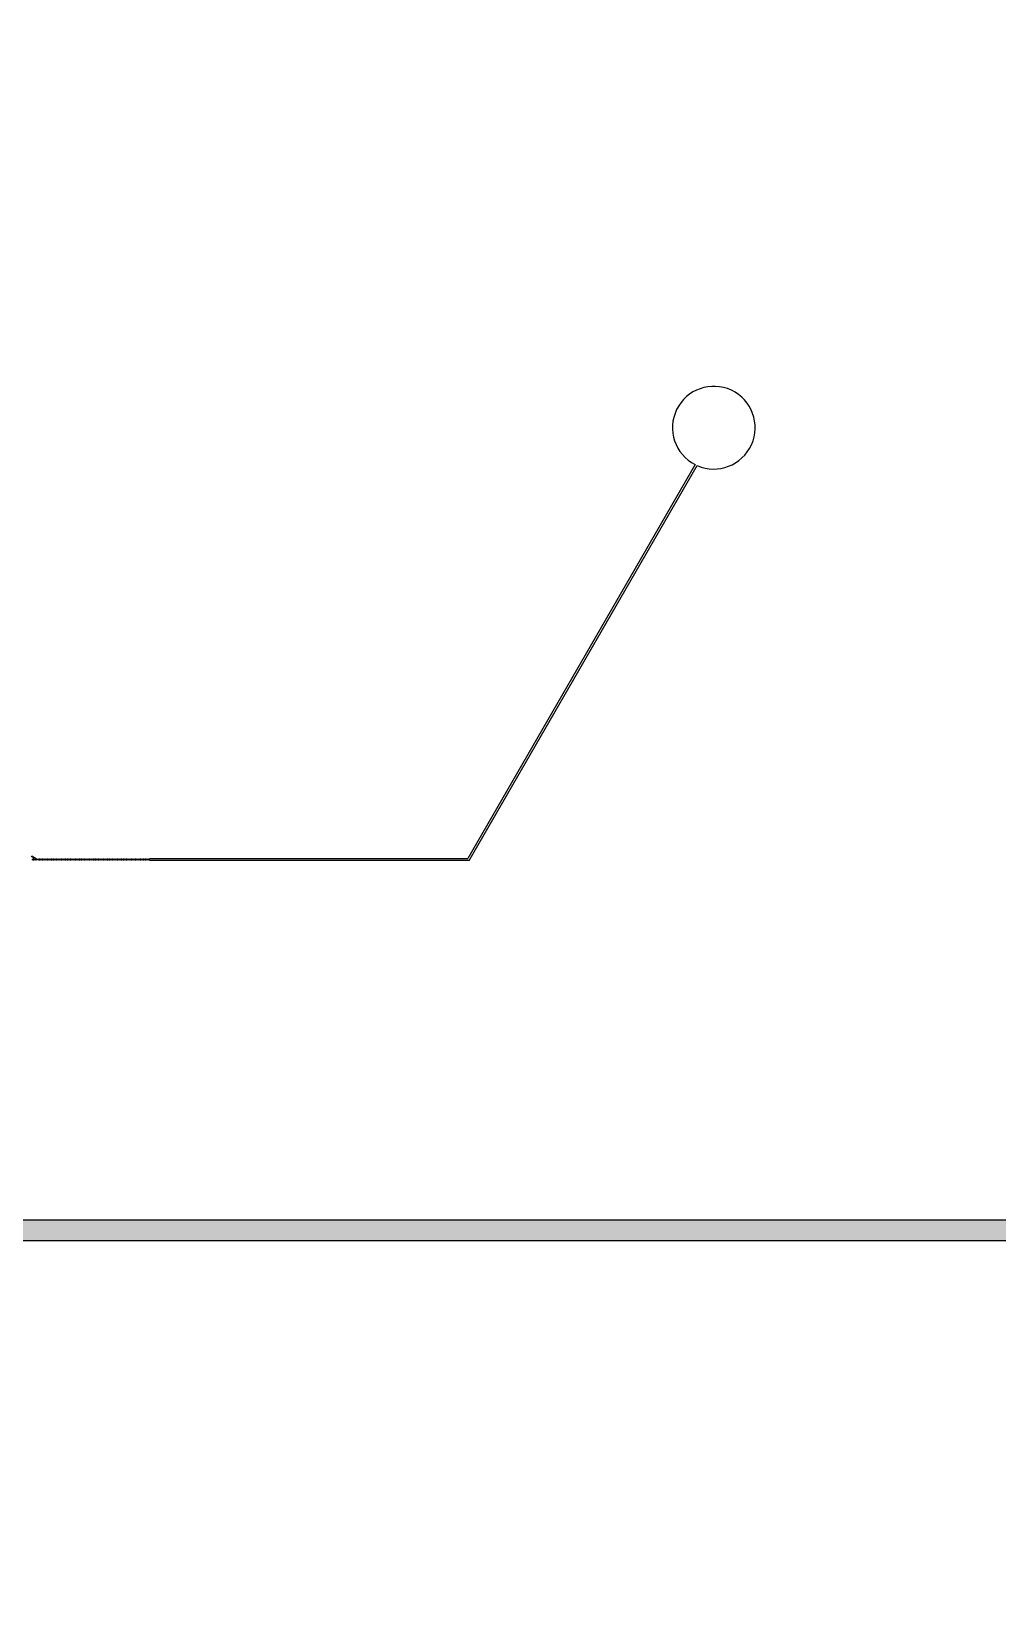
# Model space of a CAD drawing. Header units: inches. Extents: x 0 to 114300, y 0 to 114300.
# Drawn here: x 57030 to 61586, y 54031 to 61437 of the extents above; entities that cross this region are included whole.
import ezdxf

# ---------------------------------------------------------------- set-up
doc = ezdxf.new("R2010")
doc.units = ezdxf.units.IN
doc.header["$MEASUREMENT"] = 0

msp = doc.modelspace()

# ---------------------------------------------------------------- hatches: boundary and pattern name
h = msp.add_hatch()
h.set_pattern_fill('ANSI31', color=256, scale=100)
h.set_pattern_definition([(45, (-3636.992, -6350), (-8.8388348, 8.8388348), [])])
h.paths.add_polyline_path([(114300, 0), (0, 0), (0, 114300), (114300, 114300)])
edge = h.paths.add_edge_path(flags=16)
edge.add_arc((57150, 57150), 50800, 288.35844, 529.79531, ccw=False)
edge.add_line((73150, 8935.5), (41150, 8935.5))
edge.add_arc((57150, 57150), 50800, 190.20469, 251.64156, ccw=False)
edge.add_arc((57150, 57150), 50800, 169.79531, 190.20469, ccw=False)
h = msp.add_hatch(color=256)
h.dxf.hatch_style = 1
h.paths.add_polyline_path([(29455, 55832.5), (84455, 55832.5), (84455, 55732.5), (29455, 55732.5)])
h.paths.add_polyline_path([(27540, 67494.6), (27440, 67494.6), (27440, 56494.6), (27540, 56494.6)])

# ---------------------------------------------------------------- linework, layer by layer
for p, q in [((57050.8, 57533.8), (57052.3, 57536.4)), ((57050.8, 57533.8), (57054.9, 57534.9)), ((57052.3, 57536.4), (57054.9, 57534.9)), ((57584.9, 57532.9), (57584.9, 57529.9)), ((57587.9, 57532.9), (57584.9, 57532.9)), ((57584.9, 57529.9), (57587.9, 57529.9)), ((57587.9, 57536.4), (59087.9, 57536.4)), ((57587.9, 57536.4), (57587.9, 57532.9)), ((57587.9, 57526.4), (57587.9, 57529.9)), ((59093.7, 57526.4), (57587.9, 57526.4))]:
    msp.add_line(p, q)
for points in [[(60160.4, 59393.9), (59087.9, 57536.4)], [(59093.7, 57526.4), (60169.5, 59389.7)]]:
    msp.add_lwpolyline(points)
for points in [[(57030.1, 57545.8), (57031.6, 57548.4), (57034.2, 57546.9), (57032.7, 57544.3)], [(57035.2, 57542.8), (57036.7, 57545.4), (57039.3, 57543.9), (57037.8, 57541.3)], [(57032.9, 57532.9), (57032.9, 57529.9), (57035.9, 57529.9), (57035.9, 57532.9)], [(57038.9, 57532.9), (57038.9, 57529.9), (57041.9, 57529.9), (57041.9, 57532.9)], [(57040.4, 57539.8), (57041.9, 57542.4), (57044.5, 57540.9), (57043, 57538.3)], [(57044.9, 57532.9), (57044.9, 57529.9), (57047.9, 57529.9), (57047.9, 57532.9)], [(57045.6, 57536.8), (57047.1, 57539.4), (57049.7, 57537.9), (57048.2, 57535.3)], [(57050.9, 57532.9), (57050.9, 57529.9), (57053.9, 57529.9), (57053.9, 57532.9)], [(57056, 57530.8), (57057.5, 57533.4), (57060.1, 57531.9), (57058.6, 57529.3)], [(57062.9, 57532.9), (57062.9, 57529.9), (57065.9, 57529.9), (57065.9, 57532.9)], [(57068.9, 57532.9), (57068.9, 57529.9), (57071.9, 57529.9), (57071.9, 57532.9)], [(57074.9, 57532.9), (57074.9, 57529.9), (57077.9, 57529.9), (57077.9, 57532.9)], [(57080.9, 57532.9), (57080.9, 57529.9), (57083.9, 57529.9), (57083.9, 57532.9)], [(57086.9, 57532.9), (57086.9, 57529.9), (57089.9, 57529.9), (57089.9, 57532.9)], [(57092.9, 57532.9), (57092.9, 57529.9), (57095.9, 57529.9), (57095.9, 57532.9)], [(57098.9, 57532.9), (57098.9, 57529.9), (57101.9, 57529.9), (57101.9, 57532.9)], [(57104.9, 57532.9), (57104.9, 57529.9), (57107.9, 57529.9), (57107.9, 57532.9)], [(57110.9, 57532.9), (57110.9, 57529.9), (57113.9, 57529.9), (57113.9, 57532.9)], [(57116.9, 57532.9), (57116.9, 57529.9), (57119.9, 57529.9), (57119.9, 57532.9)], [(57122.9, 57532.9), (57122.9, 57529.9), (57125.9, 57529.9), (57125.9, 57532.9)], [(57128.9, 57532.9), (57128.9, 57529.9), (57131.9, 57529.9), (57131.9, 57532.9)], [(57134.9, 57532.9), (57134.9, 57529.9), (57137.9, 57529.9), (57137.9, 57532.9)], [(57140.9, 57532.9), (57140.9, 57529.9), (57143.9, 57529.9), (57143.9, 57532.9)], [(57146.9, 57532.9), (57146.9, 57529.9), (57149.9, 57529.9), (57149.9, 57532.9)], [(57152.9, 57532.9), (57152.9, 57529.9), (57155.9, 57529.9), (57155.9, 57532.9)], [(57158.9, 57532.9), (57158.9, 57529.9), (57161.9, 57529.9), (57161.9, 57532.9)], [(57164.9, 57532.9), (57164.9, 57529.9), (57167.9, 57529.9), (57167.9, 57532.9)], [(57170.9, 57532.9), (57170.9, 57529.9), (57173.9, 57529.9), (57173.9, 57532.9)], [(57176.9, 57532.9), (57176.9, 57529.9), (57179.9, 57529.9), (57179.9, 57532.9)], [(57182.9, 57532.9), (57182.9, 57529.9), (57185.9, 57529.9), (57185.9, 57532.9)], [(57188.9, 57532.9), (57188.9, 57529.9), (57191.9, 57529.9), (57191.9, 57532.9)], [(57194.9, 57532.9), (57194.9, 57529.9), (57197.9, 57529.9), (57197.9, 57532.9)], [(57200.9, 57532.9), (57200.9, 57529.9), (57203.9, 57529.9), (57203.9, 57532.9)], [(57206.9, 57532.9), (57206.9, 57529.9), (57209.9, 57529.9), (57209.9, 57532.9)], [(57212.9, 57532.9), (57212.9, 57529.9), (57215.9, 57529.9), (57215.9, 57532.9)], [(57218.9, 57532.9), (57218.9, 57529.9), (57221.9, 57529.9), (57221.9, 57532.9)], [(57224.9, 57532.9), (57224.9, 57529.9), (57227.9, 57529.9), (57227.9, 57532.9)], [(57230.9, 57532.9), (57230.9, 57529.9), (57233.9, 57529.9), (57233.9, 57532.9)], [(57236.9, 57532.9), (57236.9, 57529.9), (57239.9, 57529.9), (57239.9, 57532.9)], [(57242.9, 57532.9), (57242.9, 57529.9), (57245.9, 57529.9), (57245.9, 57532.9)], [(57248.9, 57532.9), (57248.9, 57529.9), (57251.9, 57529.9), (57251.9, 57532.9)], [(57254.9, 57532.9), (57254.9, 57529.9), (57257.9, 57529.9), (57257.9, 57532.9)], [(57260.9, 57532.9), (57260.9, 57529.9), (57263.9, 57529.9), (57263.9, 57532.9)], [(57266.9, 57532.9), (57266.9, 57529.9), (57269.9, 57529.9), (57269.9, 57532.9)], [(57272.9, 57532.9), (57272.9, 57529.9), (57275.9, 57529.9), (57275.9, 57532.9)], [(57278.9, 57532.9), (57278.9, 57529.9), (57281.9, 57529.9), (57281.9, 57532.9)], [(57284.9, 57532.9), (57284.9, 57529.9), (57287.9, 57529.9), (57287.9, 57532.9)], [(57290.9, 57532.9), (57290.9, 57529.9), (57293.9, 57529.9), (57293.9, 57532.9)], [(57296.9, 57532.9), (57296.9, 57529.9), (57299.9, 57529.9), (57299.9, 57532.9)], [(57302.9, 57532.9), (57302.9, 57529.9), (57305.9, 57529.9), (57305.9, 57532.9)], [(57308.9, 57532.9), (57308.9, 57529.9), (57311.9, 57529.9), (57311.9, 57532.9)], [(57314.9, 57532.9), (57314.9, 57529.9), (57317.9, 57529.9), (57317.9, 57532.9)], [(57320.9, 57532.9), (57320.9, 57529.9), (57323.9, 57529.9), (57323.9, 57532.9)], [(57326.9, 57532.9), (57326.9, 57529.9), (57329.9, 57529.9), (57329.9, 57532.9)], [(57332.9, 57532.9), (57332.9, 57529.9), (57335.9, 57529.9), (57335.9, 57532.9)], [(57338.9, 57532.9), (57338.9, 57529.9), (57341.9, 57529.9), (57341.9, 57532.9)], [(57344.9, 57532.9), (57344.9, 57529.9), (57347.9, 57529.9), (57347.9, 57532.9)], [(57350.9, 57532.9), (57350.9, 57529.9), (57353.9, 57529.9), (57353.9, 57532.9)], [(57356.9, 57532.9), (57356.9, 57529.9), (57359.9, 57529.9), (57359.9, 57532.9)], [(57362.9, 57532.9), (57362.9, 57529.9), (57365.9, 57529.9), (57365.9, 57532.9)], [(57368.9, 57532.9), (57368.9, 57529.9), (57371.9, 57529.9), (57371.9, 57532.9)], [(57374.9, 57532.9), (57374.9, 57529.9), (57377.9, 57529.9), (57377.9, 57532.9)], [(57380.9, 57532.9), (57380.9, 57529.9), (57383.9, 57529.9), (57383.9, 57532.9)], [(57386.9, 57532.9), (57386.9, 57529.9), (57389.9, 57529.9), (57389.9, 57532.9)], [(57392.9, 57532.9), (57392.9, 57529.9), (57395.9, 57529.9), (57395.9, 57532.9)], [(57398.9, 57532.9), (57398.9, 57529.9), (57401.9, 57529.9), (57401.9, 57532.9)], [(57404.9, 57532.9), (57404.9, 57529.9), (57407.9, 57529.9), (57407.9, 57532.9)], [(57410.9, 57532.9), (57410.9, 57529.9), (57413.9, 57529.9), (57413.9, 57532.9)], [(57416.9, 57532.9), (57416.9, 57529.9), (57419.9, 57529.9), (57419.9, 57532.9)], [(57422.9, 57532.9), (57422.9, 57529.9), (57425.9, 57529.9), (57425.9, 57532.9)], [(57428.9, 57532.9), (57428.9, 57529.9), (57431.9, 57529.9), (57431.9, 57532.9)], [(57434.9, 57532.9), (57434.9, 57529.9), (57437.9, 57529.9), (57437.9, 57532.9)], [(57440.9, 57532.9), (57440.9, 57529.9), (57443.9, 57529.9), (57443.9, 57532.9)], [(57446.9, 57532.9), (57446.9, 57529.9), (57449.9, 57529.9), (57449.9, 57532.9)], [(57452.9, 57532.9), (57452.9, 57529.9), (57455.9, 57529.9), (57455.9, 57532.9)], [(57458.9, 57532.9), (57458.9, 57529.9), (57461.9, 57529.9), (57461.9, 57532.9)], [(57464.9, 57532.9), (57464.9, 57529.9), (57467.9, 57529.9), (57467.9, 57532.9)], [(57470.9, 57532.9), (57470.9, 57529.9), (57473.9, 57529.9), (57473.9, 57532.9)], [(57476.9, 57532.9), (57476.9, 57529.9), (57479.9, 57529.9), (57479.9, 57532.9)], [(57482.9, 57532.9), (57482.9, 57529.9), (57485.9, 57529.9), (57485.9, 57532.9)], [(57488.9, 57532.9), (57488.9, 57529.9), (57491.9, 57529.9), (57491.9, 57532.9)], [(57494.9, 57532.9), (57494.9, 57529.9), (57497.9, 57529.9), (57497.9, 57532.9)], [(57500.9, 57532.9), (57500.9, 57529.9), (57503.9, 57529.9), (57503.9, 57532.9)], [(57506.9, 57532.9), (57506.9, 57529.9), (57509.9, 57529.9), (57509.9, 57532.9)], [(57512.9, 57532.9), (57512.9, 57529.9), (57515.9, 57529.9), (57515.9, 57532.9)], [(57518.9, 57532.9), (57518.9, 57529.9), (57521.9, 57529.9), (57521.9, 57532.9)], [(57524.9, 57532.9), (57524.9, 57529.9), (57527.9, 57529.9), (57527.9, 57532.9)], [(57530.9, 57532.9), (57530.9, 57529.9), (57533.9, 57529.9), (57533.9, 57532.9)], [(57536.9, 57532.9), (57536.9, 57529.9), (57539.9, 57529.9), (57539.9, 57532.9)], [(57542.9, 57532.9), (57542.9, 57529.9), (57545.9, 57529.9), (57545.9, 57532.9)], [(57548.9, 57532.9), (57548.9, 57529.9), (57551.9, 57529.9), (57551.9, 57532.9)], [(57554.9, 57532.9), (57554.9, 57529.9), (57557.9, 57529.9), (57557.9, 57532.9)], [(57560.9, 57532.9), (57560.9, 57529.9), (57563.9, 57529.9), (57563.9, 57532.9)], [(57566.9, 57532.9), (57566.9, 57529.9), (57569.9, 57529.9), (57569.9, 57532.9)], [(57572.9, 57532.9), (57572.9, 57529.9), (57575.9, 57529.9), (57575.9, 57532.9)], [(57578.9, 57532.9), (57578.9, 57529.9), (57581.9, 57529.9), (57581.9, 57532.9)], [(29455, 55832.5), (84455, 55832.5), (84455, 55732.5), (29455, 55732.5)]]:
    msp.add_lwpolyline(points, close=True)
msp.add_arc((60248, 59568.1), 195, 246.25786, 243.30902)

doc.saveas('drawing.dxf')
